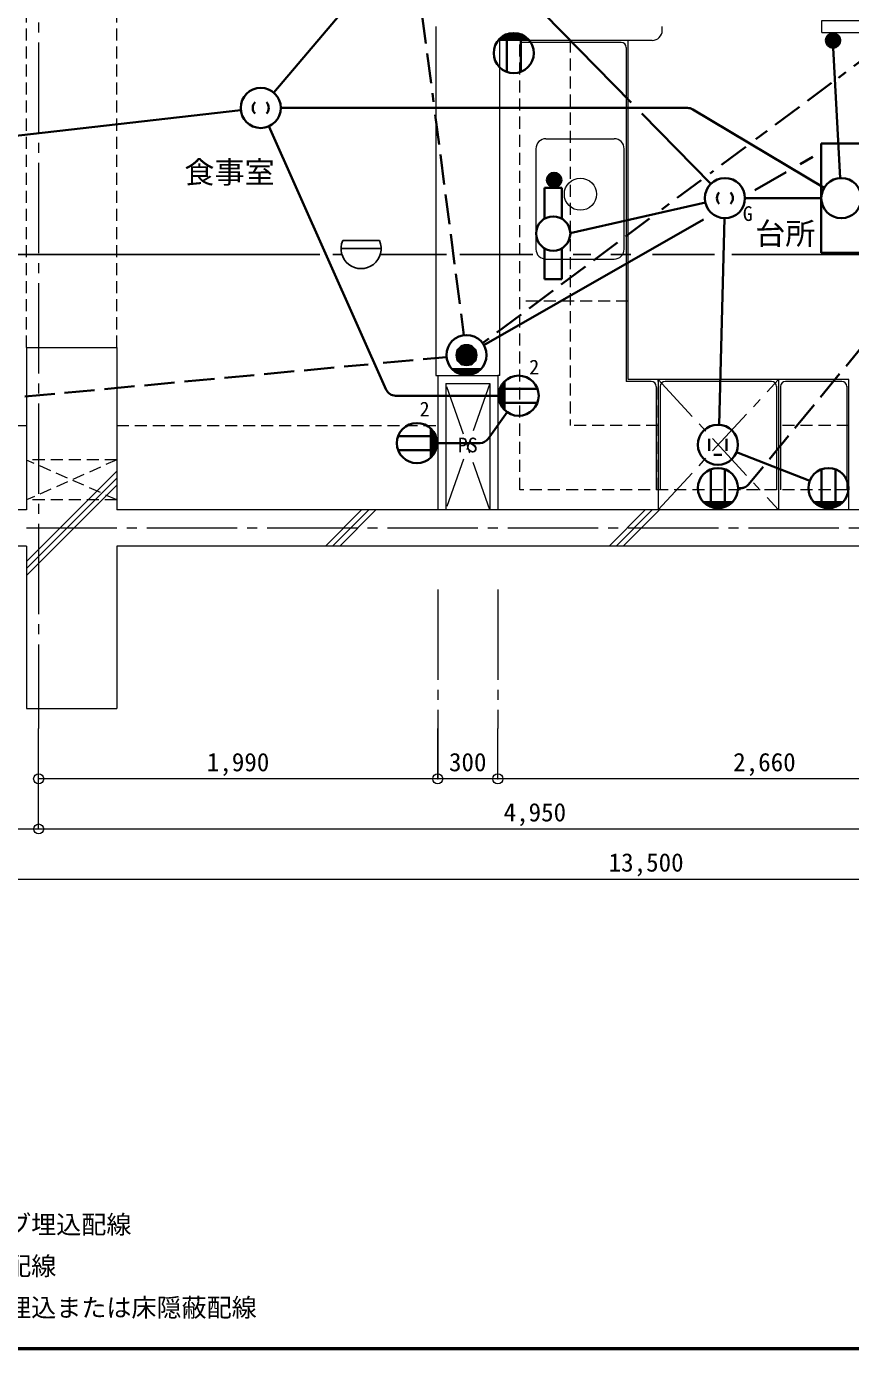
# Model space of a CAD drawing. Units: millimetres at full size, sheet at 1:50. Extents: x -9674 to 9699, y -6794 to 6791.
# Drawn here: x -3067 to 1043, y -6794 to -200 of the extents above; entities that cross this region are included whole.
import ezdxf
from ezdxf.enums import TextEntityAlignment as Align

# ---------------------------------------------------------------- set-up
doc = ezdxf.new("R2010")
doc.units = ezdxf.units.MM
doc.header["$LTSCALE"] = 50
doc.header["$PDMODE"] = 32
doc.header["$PDSIZE"] = 50
for name, pattern in [('CHAIN1', [8, 5, -1, 1, -1]), ('CHAIN2', [12, 9, -1, 1, -1]), ('DASHED1', [1.8, 1.2, -0.6]), ('DASHED3', [4, 3, -1])]:
    doc.linetypes.add(name, pattern=pattern)
for name, color, linetype, lineweight in [('0-0_図面枠', 7, 'Continuous', 9), ('1-0_芯', 134, 'CHAIN2', 9), ('1-1_躯体', 134, 'Continuous', 9), ('1-2_間仕切', 134, 'Continuous', 9), ('1-4_仕上げ', 134, 'Continuous', 9), ('1-5_設備', 134, 'Continuous', 9), ('1-7_その他', 134, 'DASHED1', 9), ('1-8_ハッチ', 134, 'Continuous', 9), ('1-B_寸法', 134, 'Continuous', 9), ('1-C_梁', 134, 'DASHED1', 9), ('2-0_芯', 2, 'Continuous', 35), ('2-E', 2, 'Continuous', 35), ('3-3', 1, 'Continuous', 25), ('3-E', 3, 'Continuous', 35)]:
    doc.layers.add(name, color=color, linetype=linetype, lineweight=lineweight)
doc.layers.add('1-A_文字', color=134, linetype='Continuous')
doc.styles.add('ＭＳ ゴシック', font='')
doc.styles.get('ＭＳ ゴシック').set_extended_font_data('MS Gothic')

msp = doc.modelspace()

# ---------------------------------------------------------------- linework, layer by layer
at = {"layer": '0-0_図面枠'}
for p, q in [((-9670.4, -6790.4), (9695.4, -6790.4)), ((9693.64, -6788.64), (-9668.64, -6788.64)), ((-9666.87, -6786.88), (9691.87, -6786.88)), ((-9665.11, -6785.11), (9690.11, -6785.11)), ((-9663.35, -6783.35), (9688.35, -6783.35)), ((-9673.92, -6793.93), (9698.92, -6793.93)), ((-9672.16, -6792.16), (9697.16, -6792.16))]:
    msp.add_line(p, q, dxfattribs=at)
at = {"layer": '1-0_芯'}
for p, q in [((-3005.88, 4520.51), (-3005.88, -3699.49)), ((-8465.88, -2699.49), (8544.12, -2699.49)), ((-1015.88, -3006.24), (-1015.88, -3949.49)), ((-715.88, -3006.24), (-715.88, -3699.49))]:
    msp.add_line(p, q, dxfattribs=at)
at = {"layer": '1-1_躯体'}
for p, q in [((-3065.88, -1799.49), (-2615.88, -1799.49)), ((-3065.88, -1799.49), (-3065.88, -2609.49)), ((-2615.88, -1799.49), (-2615.88, -2609.49)), ((-3065.88, -2609.49), (-6665.88, -2609.49)), ((1884.12, -2609.49), (-2615.88, -2609.49)), ((-3065.88, -2789.49), (-6665.88, -2789.49)), ((-3065.88, -2789.49), (-3065.88, -3599.49)), ((1884.12, -2789.49), (-2615.88, -2789.49)), ((-2615.88, -2789.49), (-2615.88, -3599.49)), ((-3065.88, -3599.49), (-2615.88, -3599.49))]:
    msp.add_line(p, q, dxfattribs=at)
at = {"layer": '1-2_間仕切'}
for p, q in [((900.62, -229.49), (1884.12, -229.49)), ((-1015.88, -1939.49), (-1015.88, -2609.49)), ((-1015.88, -1939.49), (-715.88, -1939.49)), ((-715.88, -1939.49), (-715.88, -2609.49)), ((-975.88, -1979.49), (-975.88, -2609.49))]:
    msp.add_line(p, q, dxfattribs=at)
for points in [[(900.62, -229.49), (900.62, -169.49), (1914.12, -169.49)], [(-975.88, -1979.49), (-755.88, -1979.49), (-755.88, -2609.49)]]:
    msp.add_lwpolyline(points, dxfattribs=at)
at = {"layer": '1-4_仕上げ'}
for p, q in [((-1025.88, -199.49), (-1025.88, -1939.49)), ((104.12, -219.49), (104.12, -199.49)), ((54.12, -269.49), (-705.88, -269.49)), ((-705.88, -1939.49), (-705.88, -269.49)), ((-1025.88, -1939.49), (-1015.88, -1939.49)), ((-705.88, -1939.49), (-715.88, -1939.49))]:
    msp.add_line(p, q, dxfattribs=at)
msp.add_arc((54.12, -219.49), 50, 270, 0, dxfattribs=at)
at = {"layer": '1-5_設備', "linetype": 'DASHED1'}
for p, q in [((-605.88, -2509.49), (-605.88, -269.49)), ((-355.88, -269.49), (-355.88, -2189.49)), ((-65.88, -1569.49), (-605.88, -1569.49)), ((84.12, -2509.49), (84.12, -1959.49)), ((84.12, -2189.49), (-355.88, -2189.49)), ((1034.12, -2189.49), (684.12, -2189.49)), ((1034.12, -2509.49), (-605.88, -2509.49))]:
    msp.add_line(p, q, dxfattribs=at)
at = {"layer": '1-5_設備'}
for p, q in [((-100.88, -279.49), (-605.88, -279.49)), ((-75.88, -304.49), (-75.88, -1969.49)), ((-65.88, -1959.49), (-65.88, -269.49)), ((-475.88, -759.49), (-135.88, -759.49)), ((-525.88, -809.49), (-525.88, -1309.49)), ((-85.88, -1309.49), (-85.88, -809.49)), ((-475.88, -1359.49), (-135.88, -1359.49)), ((49.12, -1969.49), (-75.88, -1969.49)), ((1034.12, -1959.49), (-65.88, -1959.49)), ((84.12, -1959.49), (84.12, -2609.49)), ((649.12, -1969.49), (119.12, -1969.49)), ((684.12, -1959.49), (684.12, -2609.49)), ((999.12, -1969.49), (719.12, -1969.49)), ((1034.12, -2609.49), (1034.12, -1959.49)), ((74.12, -1994.49), (74.12, -2509.49)), ((94.12, -1994.49), (94.12, -2509.49)), ((674.12, -1992.49), (674.12, -2509.49)), ((694.12, -1992.49), (694.12, -2509.49)), ((1024.12, -1992.49), (1024.12, -2509.49))]:
    msp.add_line(p, q, dxfattribs=at)
at = {"layer": '1-5_設備', "linetype": 'CHAIN1'}
for p, q in [((84.12, -1959.49), (684.12, -2609.49)), ((84.12, -2609.49), (684.12, -1959.49))]:
    msp.add_line(p, q, dxfattribs=at)
at = {"layer": '1-5_設備'}
msp.add_circle((-304.25, -1036.12), 80, dxfattribs=at)
for centre, radius, start, end in [((-100.88, -304.49), 25, 0, 90), ((-475.88, -809.49), 50, 90, 180), ((-135.88, -809.49), 50, 0, 90), ((-475.88, -1309.49), 50, 180, 270), ((-135.88, -1309.49), 50, 270, 0), ((49.12, -1994.49), 25, 0, 90), ((119.12, -1994.49), 25, 90, 180), ((649.12, -1994.49), 25, 0, 90), ((719.12, -1994.49), 25, 90, 180), ((999.12, -1994.49), 25, 0, 90)]:
    msp.add_arc(centre, radius, start, end, dxfattribs=at)
at = {"layer": '1-7_その他', "linetype": 'CHAIN1'}
for p, q in [((-755.88, -1979.49), (-975.88, -2609.49)), ((-755.88, -2609.49), (-975.88, -1979.49))]:
    msp.add_line(p, q, dxfattribs=at)
at = {"layer": '1-7_その他'}
for p, q in [((-2615.88, -2359.49), (-3065.88, -2559.87)), ((-2615.88, -2359.49), (-3065.88, -2359.49)), ((-2615.88, -2559.49), (-3065.88, -2360.66)), ((-2615.88, -2559.49), (-3065.88, -2559.49))]:
    msp.add_line(p, q, dxfattribs=at)
at = {"layer": '1-8_ハッチ'}
for p, q in [((-3065.88, -2865.76), (-2615.88, -2415.76)), ((-3065.88, -2901.11), (-2615.88, -2451.11)), ((-3065.88, -2936.47), (-2615.88, -2486.47)), ((-1575.4, -2789.49), (-1395.4, -2609.49)), ((-1540.04, -2789.49), (-1360.04, -2609.49)), ((-1504.69, -2789.49), (-1324.69, -2609.49)), ((-161.18, -2789.49), (18.82, -2609.49)), ((-125.83, -2789.49), (54.17, -2609.49)), ((-90.47, -2789.49), (89.53, -2609.49))]:
    msp.add_line(p, q, dxfattribs=at)
at = {"layer": '1-B_寸法'}
for p, q in [((-3005.88, -4199.49), (-3005.88, -3699.49)), ((-1015.88, -3949.49), (-1015.88, -3699.49)), ((-715.88, -3949.49), (-715.88, -3699.49)), ((-1015.88, -3949.49), (-3005.88, -3949.49)), ((-715.88, -3949.49), (-1015.88, -3949.49)), ((1944.12, -3949.49), (-715.88, -3949.49)), ((-6725.88, -4199.49), (-3005.88, -4199.49)), ((-3005.88, -4199.49), (1944.12, -4199.49)), ((-6725.88, -4449.49), (6774.12, -4449.49))]:
    msp.add_line(p, q, dxfattribs=at)
for p in [(-3005.88, -3949.49), (-1015.88, -3949.49), (-715.88, -3949.49), (-3005.88, -4199.49)]:
    msp.add_point(p, dxfattribs=at)
at = {"layer": '1-C_梁'}
for p, q in [((-3065.88, -1799.49), (-3065.88, 670.51)), ((-2615.88, -1799.49), (-2615.88, 670.51)), ((-6630.88, -2189.49), (-3065.88, -2189.49)), ((-2615.88, -2189.49), (-1015.88, -2189.49))]:
    msp.add_line(p, q, dxfattribs=at)
at = {"layer": '2-0_芯'}
for p, q in [((-1027.25, 422.77), (-1833.76, -529.74)), ((-50.86, -578.67), (-1007.66, 397.79)), ((-564.99, -262.68), (-707.82, -262.68)), ((-568.07, -259.68), (-704.75, -259.68)), ((-575.1, -253.68), (-697.72, -253.68)), ((-583.73, -247.68), (-689.09, -247.68)), ((-594.94, -241.68), (-677.87, -241.68)), ((-671.41, -239), (-671.41, -426.39)), ((-612.09, -235.68), (-660.73, -235.68)), ((-601.41, -239), (-601.41, -426.39)), ((927.18, -291.44), (927.18, -248.23)), ((936.79, -300.29), (936.79, -239.38)), ((946.39, -304.54), (946.39, -235.13)), ((955.99, -305.84), (955.99, -233.83)), ((965.59, -304.54), (965.59, -235.13)), ((975.19, -300.29), (975.19, -239.38)), ((984.8, -291.44), (984.8, -248.23)), ((991.75, -955.78), (955.99, -305.84)), ((-4794.83, -937.04), (-1997.73, -617.4)), ((230.39, -606.05), (-1798.38, -606.05)), ((346.51, -984.2), (2.56, -633.19)), ((256.02, -613.12), (911.38, -1004.37)), ((-1272.03, -2010.52), (-1857.65, -697.38)), ((1097.23, -782.64), (897.24, -782.64)), ((897.24, -1328.62), (897.24, -782.64)), ((-463.93, -986.43), (-463.93, -943.22)), ((-454.33, -995.28), (-454.33, -934.36)), ((-444.73, -999.53), (-444.73, -930.12)), ((-435.13, -1000.83), (-435.13, -928.82)), ((-425.52, -999.53), (-425.52, -930.12)), ((-415.92, -995.28), (-415.92, -934.36)), ((-406.32, -986.43), (-406.32, -943.22)), ((318.94, -1077.59), (-355.88, -1229.49)), ((516.48, -1055.63), (897.24, -1055.63)), ((413.9, -1155.59), (387.18, -2184.9)), ((1097.23, -1328.62), (897.24, -1328.62)), ((-685.25, -1971.81), (-685.25, -2108.49)), ((-682.25, -1968.74), (-682.25, -2111.57)), ((-1226.37, -2040.15), (-712.25, -2040.15)), ((-709.25, -2015.83), (-709.25, -2064.47)), ((-518.54, -2005.15), (-705.93, -2005.15)), ((-703.25, -1998.69), (-703.25, -2081.62)), ((-697.25, -1987.47), (-697.25, -2092.83)), ((-691.25, -1978.84), (-691.25, -2101.46)), ((-518.54, -2075.15), (-705.93, -2075.15)), ((-763.95, -2255.32), (-669.87, -2121.89)), ((-1213.18, -2241.5), (-1025.79, -2241.5)), ((-1049.47, -2205.09), (-1049.47, -2347.92)), ((-1046.47, -2208.16), (-1046.47, -2344.84)), ((-1040.47, -2215.19), (-1040.47, -2337.81)), ((-1034.47, -2223.82), (-1034.47, -2329.18)), ((-1028.47, -2235.04), (-1028.47, -2317.97)), ((-1022.47, -2252.18), (-1022.47, -2300.82)), ((-804.81, -2276.5), (-1015.88, -2276.5)), ((-1213.18, -2311.5), (-1025.79, -2311.5)), ((474.91, -2321.27), (839.88, -2464.45)), ((346.83, -2594.67), (346.83, -2407.28)), ((416.83, -2594.67), (416.83, -2407.28)), ((897.99, -2594.67), (897.99, -2407.28)), ((967.99, -2594.67), (967.99, -2407.28)), ((310.41, -2570.99), (453.24, -2570.99)), ((861.58, -2570.99), (1004.41, -2570.99)), ((313.48, -2573.99), (450.17, -2573.99)), ((320.52, -2579.99), (443.14, -2579.99)), ((329.15, -2585.99), (434.5, -2585.99)), ((340.36, -2591.99), (423.29, -2591.99)), ((357.5, -2597.99), (406.15, -2597.99)), ((864.65, -2573.99), (1001.34, -2573.99)), ((871.68, -2579.99), (994.3, -2579.99)), ((880.31, -2585.99), (985.67, -2585.99)), ((891.53, -2591.99), (974.46, -2591.99)), ((908.67, -2597.99), (957.31, -2597.99))]:
    msp.add_line(p, q, dxfattribs=at)
for centre, radius in [((-636.41, -332.69), 100.02), ((955.99, -269.83), 36.01), ((-1898.38, -606.05), 100), ((-435.13, -964.82), 36.01), ((416.49, -1055.63), 100), ((997.24, -1055.63), 100), ((-612.23, -2040.15), 100.02), ((-1119.48, -2276.5), 100.02), ((381.83, -2284.75), 100), ((381.83, -2500.97), 100.02), ((932.99, -2500.97), 100.02)]:
    msp.add_circle(centre, radius, dxfattribs=at)
for centre, radius, start, end in [((-1898.3, -606.05), 40.08, 134.60828, 225.39175), ((-1898.46, -606.05), 40.08, 314.60828, 45.39175), ((230.39, -656.05), 50, 59.16294, 90), ((416.57, -1055.63), 40.08, 134.60828, 225.39175), ((416.41, -1055.63), 40.08, 314.60828, 45.39175), ((-1226.37, -1990.15), 50, 204.03528, 270), ((-804.81, -2226.5), 50, 270, 324.81156)]:
    msp.add_arc(centre, radius, start, end, dxfattribs=at)
at = {"layer": '2-E'}
for p, q in [((-397.06, -1003.92), (-482.57, -1003.92)), ((-482.57, -1003.92), (-482.57, -1157.91)), ((-397.06, -1157.91), (-397.06, -1003.92)), ((-482.57, -1306.03), (-482.57, -1460.01)), ((-397.06, -1460.01), (-397.06, -1306.03)), ((-482.57, -1460.01), (-397.06, -1460.01)), ((338.75, -2254.75), (338.75, -2314.75)), ((424.9, -2254.75), (424.9, -2314.75)), ((401.83, -2334.09), (361.83, -2334.09))]:
    msp.add_line(p, q, dxfattribs=at)
at = {"layer": '2-E', "linetype": 'DASHED3'}
for p, q in [((638.71, -2355.82), (1727.79, -1035.42)), ((533.99, -2482.79), (607.13, -2394.12)), ((495.42, -2500.97), (481.85, -2500.97))]:
    msp.add_line(p, q, dxfattribs=at)
at = {"layer": '2-E'}
msp.add_circle((-439.82, -1231.97), 85.52, dxfattribs=at)
at = {"layer": '2-E', "linetype": 'DASHED3'}
msp.add_arc((495.42, -2450.97), 50, 270, 320.48375, dxfattribs=at)
at = {"layer": '3-3'}
for p, q in [((-1498.03, -1306.82), (-1297.99, -1306.82)), ((-1489.69, -1266.81), (-1306.32, -1266.81)), ((-1603.6, -1336.82), (-4143.93, -1336.82)), ((-1493.43, -1336.82), (-1539.25, -1336.82)), ((-971.55, -1336.82), (-1302.59, -1336.82)), ((-541.83, -1336.82), (-905.12, -1336.82)), ((-252.23, -1336.82), (-339.42, -1336.82)), ((-52.94, -1336.82), (-152.58, -1336.82)), ((365.37, -1336.82), (56.05, -1336.82)), ((1119.12, -1336.82), (450.48, -1336.82))]:
    msp.add_line(p, q, dxfattribs=at)
msp.add_arc((-1398.01, -1306.81), 100.03, 156.4305, 23.56947, dxfattribs=at)
at = {"layer": '3-E', "linetype": 'DASHED3'}
for p, q in [((1981.19, 288.75), (982.82, -455.41)), ((-1145.88, 260.84), (-1036.74, -575.87)), ((948.49, -480.99), (571.13, -762.27)), ((-1028.35, -640.21), (-885.05, -1738.86)), ((520.33, -800.14), (343, -932.31)), ((298.84, -965.23), (102.42, -1111.63)), ((41.18, -1157.28), (-791.94, -1778.26)), ((-6460.49, -2362.69), (-1363.18, -1884.12)), ((-1287.74, -1877.04), (-971.68, -1847.37))]:
    msp.add_line(p, q, dxfattribs=at)
at = {"layer": '3-E'}
for p, q in [((855.72, -849.57), (791.68, -886.2)), ((722.28, -925.9), (566.39, -1015.08)), ((309.59, -1162), (-785.32, -1788.36)), ((-917.12, -1816.23), (-917.12, -1859.82)), ((-912.12, -1808.02), (-912.12, -1868.02)), ((-907.12, -1802.31), (-907.12, -1873.73)), ((-902.12, -1798.02), (-902.12, -1878.02)), ((-897.12, -1794.72), (-897.12, -1881.32)), ((-892.12, -1792.2), (-892.12, -1883.85)), ((-887.12, -1790.32), (-887.12, -1885.72)), ((-882.12, -1789.03), (-882.12, -1887.01)), ((-877.12, -1788.27), (-877.12, -1887.77)), ((-872.12, -1788.02), (-872.12, -1888.02)), ((-867.12, -1788.27), (-867.12, -1887.77)), ((-862.12, -1789.03), (-862.12, -1887.01)), ((-857.12, -1790.32), (-857.12, -1885.72)), ((-852.12, -1792.2), (-852.12, -1883.85)), ((-847.12, -1794.72), (-847.12, -1881.32)), ((-842.12, -1798.02), (-842.12, -1878.02)), ((-837.12, -1802.31), (-837.12, -1873.73)), ((-832.12, -1808.02), (-832.12, -1868.02)), ((-827.12, -1816.23), (-827.12, -1859.82)), ((-800.7, -1908.02), (-943.53, -1908.02)), ((-807.12, -1914.02), (-937.11, -1914.02)), ((-814.88, -1920.02), (-929.35, -1920.02)), ((-824.62, -1926.02), (-919.61, -1926.02)), ((-838, -1932.02), (-906.23, -1932.02))]:
    msp.add_line(p, q, dxfattribs=at)
for radius in [100, 50]:
    msp.add_circle((-872.12, -1838.02), radius, dxfattribs=at)

# ---------------------------------------------------------------- texts
at = {"layer": '1-A_文字', "style": 'ＭＳ ゴシック'}
for s, height, p in [('食事室', 110, (-2279.21, -1014.32)), ('台所', 110, (567.76, -1319.86)), ('PS', 73.31, (-915.88, -2344.49))]:
    msp.add_text(s, height=height, dxfattribs=at).set_placement(p, align=Align.BOTTOM_LEFT)
at = {"layer": '1-B_寸法', "style": 'ＭＳ ゴシック'}
for s, p in [('1,990', (-2167.13, -3939.49)), ('300', (-959.63, -3939.49)), ('2,660', (457.87, -3939.49)), ('4,950', (-687.13, -4189.49)), ('13,500', (-163.38, -4439.49))]:
    msp.add_text(s, height=91.64, dxfattribs=at).set_placement(p, align=Align.BOTTOM_LEFT)
at = {"layer": '2-0_芯', "color": 7, "style": 'ＭＳ ゴシック'}
for p in [(-559.38, -1955.91), (-1106.09, -2165.41)]:
    msp.add_text('2', height=73.31, dxfattribs=at).set_placement(p, align=Align.BOTTOM_LEFT)
at = {"layer": '2-E', "color": 7, "style": 'ＭＳ ゴシック'}
for s, height, p in [('G', 73.31, (505.66, -1191.31)), ('天井スラブ埋込配線', 91.64, (-3668.17, -6244.22)), ('天井隠蔽配線', 91.64, (-3668.17, -6451.13)), ('床スラブ埋込または床隠蔽配線', 91.64, (-3668.17, -6658.03))]:
    msp.add_text(s, height=height, dxfattribs=at).set_placement(p, align=Align.BOTTOM_LEFT)

doc.saveas('drawing.dxf')
